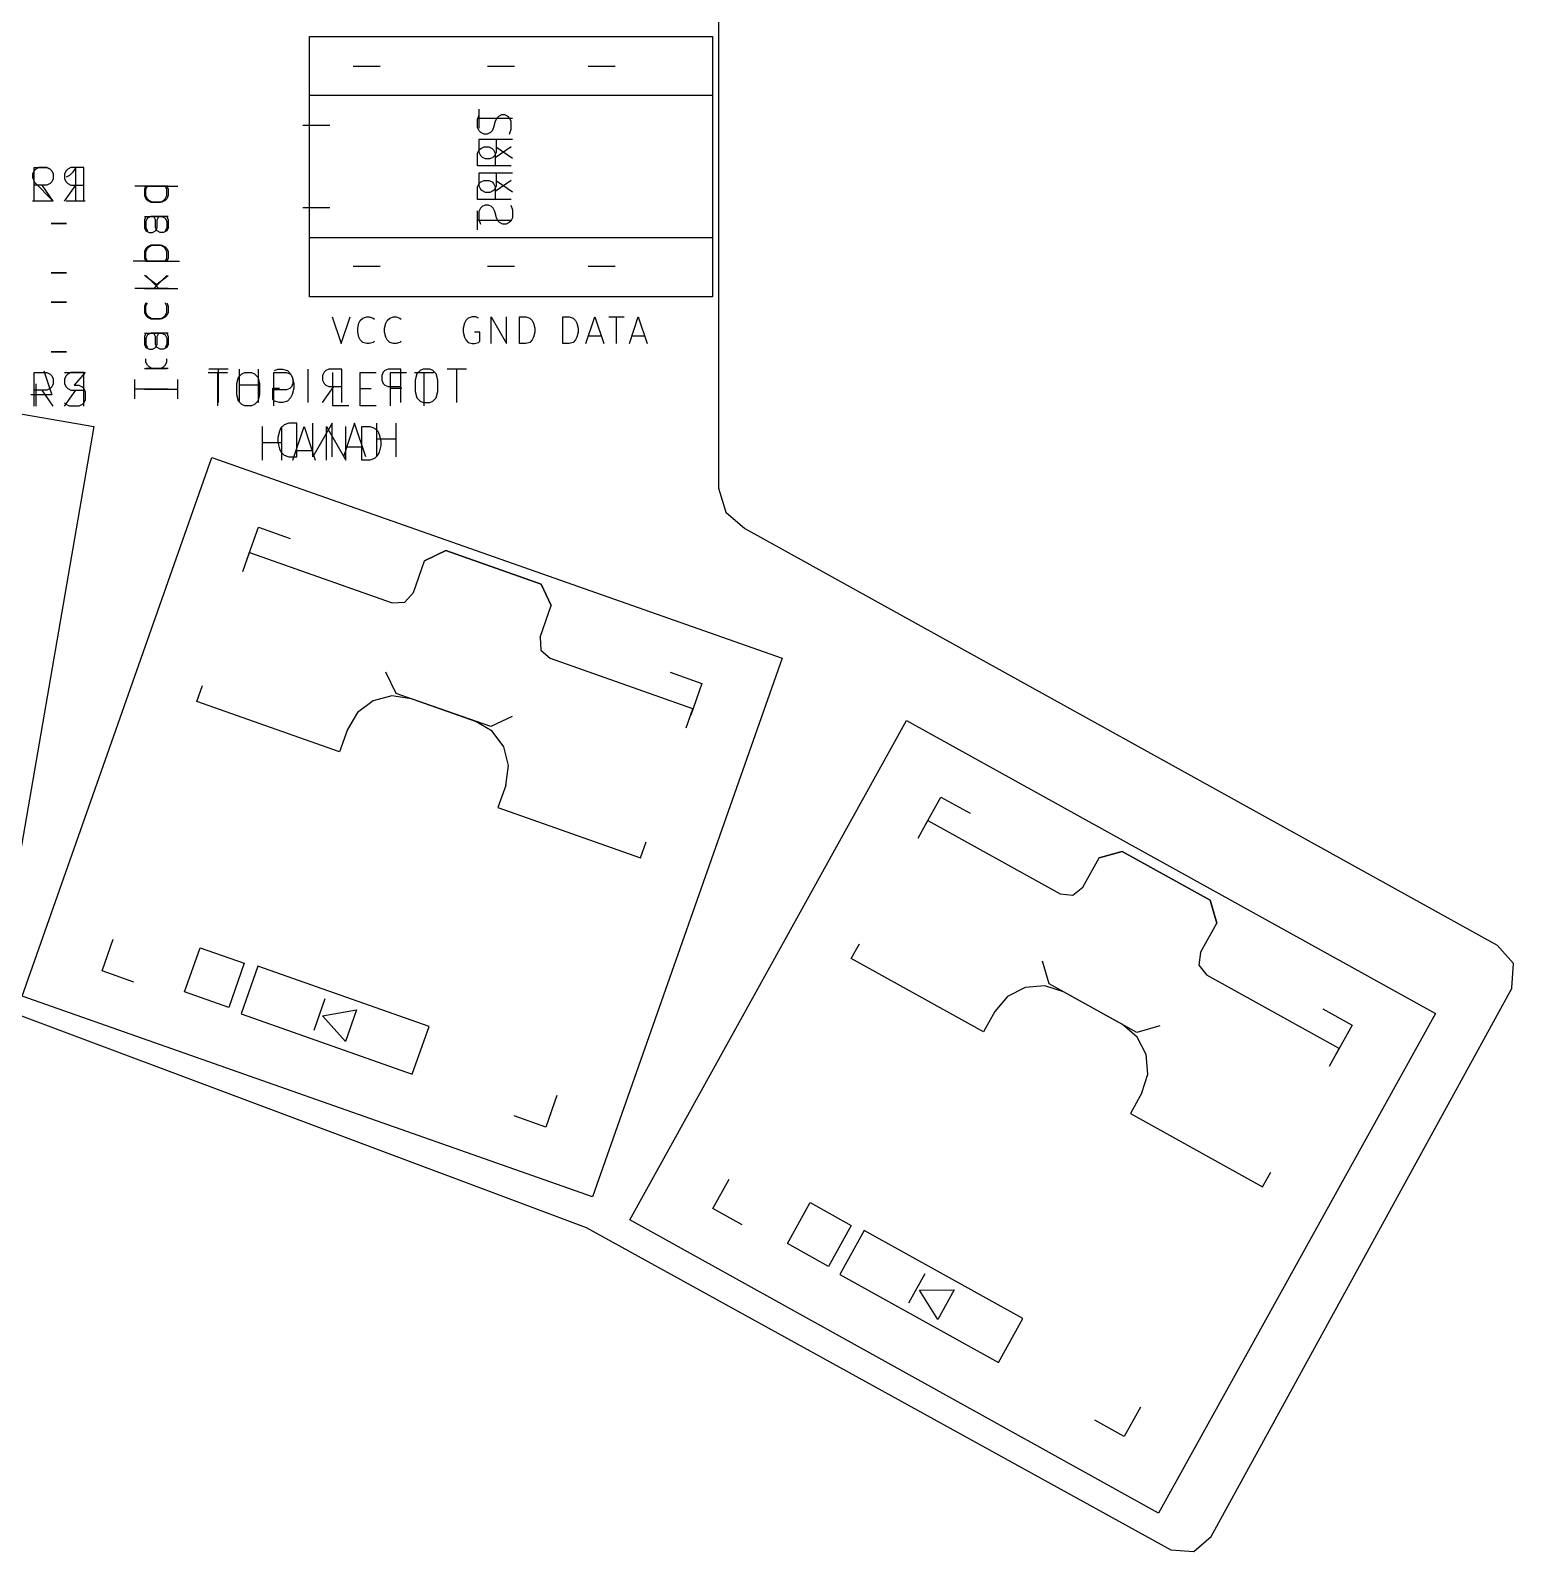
# Model space of a CAD drawing. Extents: x 10 to 287, y 10 to 200.
# Drawn here: x 167.65 to 211.8, y 62.96 to 108.23 of the extents above; entities that cross this region are included whole.
import ezdxf

# ---------------------------------------------------------------- set-up
doc = ezdxf.new("R2010")
doc.units = 0

msp = doc.modelspace()

# ---------------------------------------------------------------- linework, layer by layer
at = {"layer": 'Layer 1'}
for p, q in [((188.12, 155.707), (188.134, 94.612)), ((175.96, 108.057), (187.96, 108.057)), ((175.96, 102.057), (175.96, 108.057)), ((187.96, 108.057), (187.96, 102.057)), ((178.06, 107.157), (177.26, 107.157)), ((182.06, 107.157), (181.26, 107.157)), ((185.06, 107.157), (184.26, 107.157)), ((175.96, 106.307), (187.96, 106.307)), ((175.96, 100.307), (175.96, 106.307)), ((187.96, 106.307), (187.96, 100.307)), ((180.965, 105.581), (181.012, 105.724)), ((180.965, 105.343), (180.965, 105.581)), ((181.001, 105.894), (181.001, 105.323)), ((182.001, 105.609), (181.001, 105.609)), ((181.489, 105.533), (181.441, 105.343)), ((181.536, 105.628), (181.489, 105.533)), ((181.584, 105.676), (181.536, 105.628)), ((181.679, 105.724), (181.584, 105.676)), ((181.774, 105.724), (181.679, 105.724)), ((181.87, 105.676), (181.774, 105.724)), ((181.917, 105.628), (181.87, 105.676)), ((181.965, 105.533), (181.917, 105.628)), ((181.965, 105.295), (181.965, 105.533)), ((176.56, 105.407), (175.76, 105.407)), ((181.012, 105.248), (180.965, 105.343)), ((181.06, 105.2), (181.012, 105.248)), ((181.155, 105.152), (181.06, 105.2)), ((181.25, 105.152), (181.155, 105.152)), ((181.346, 105.2), (181.25, 105.152)), ((181.393, 105.248), (181.346, 105.2)), ((181.441, 105.343), (181.393, 105.248)), ((181.917, 105.152), (181.965, 105.295)), ((180.965, 104.581), (181.012, 104.676)), ((182.001, 104.99), (181.001, 104.99)), ((181.001, 104.99), (181.001, 104.609)), ((181.001, 104.609), (181.049, 104.514)), ((181.012, 104.676), (181.06, 104.724)), ((181.06, 104.724), (181.155, 104.771)), ((181.155, 104.771), (181.298, 104.771)), ((181.298, 104.771), (181.393, 104.724)), ((181.393, 104.724), (181.441, 104.676)), ((181.441, 104.676), (181.489, 104.581)), ((181.477, 104.514), (181.525, 104.609)), ((181.965, 104.771), (181.489, 104.438)), ((181.525, 104.609), (181.525, 104.99)), ((182.001, 104.418), (181.525, 104.752)), ((167.762, 103.153), (167.762, 104.153)), ((167.762, 104.153), (168.143, 104.153)), ((167.905, 104.153), (167.81, 104.105)), ((168.143, 104.153), (167.905, 104.153)), ((168.238, 104.105), (168.143, 104.153)), ((168.143, 104.153), (168.238, 104.105)), ((168.857, 104.153), (168.762, 104.105)), ((169.238, 104.153), (168.857, 104.153)), ((169, 104.153), (168.905, 104.01)), ((169, 103.153), (169, 104.153)), ((169.238, 103.153), (169.238, 104.153)), ((180.965, 104.2), (180.965, 104.581)), ((181.965, 104.2), (180.965, 104.2)), ((181.049, 104.514), (181.097, 104.466)), ((181.097, 104.466), (181.192, 104.418)), ((181.192, 104.418), (181.335, 104.418)), ((181.335, 104.418), (181.43, 104.466)), ((181.43, 104.466), (181.477, 104.514)), ((181.489, 104.581), (181.489, 104.2)), ((167.762, 104.058), (167.714, 103.962)), ((167.714, 103.962), (167.714, 103.867)), ((167.714, 103.867), (167.762, 103.724)), ((167.81, 104.105), (167.762, 104.058)), ((167.762, 103.724), (168.333, 103.153)), ((168.286, 104.058), (168.238, 104.105)), ((168.238, 104.105), (168.286, 104.058)), ((168.286, 103.724), (168.238, 103.677)), ((168.286, 104.058), (168.333, 103.962)), ((168.333, 103.819), (168.286, 103.724)), ((168.333, 103.962), (168.333, 103.819)), ((168.714, 104.058), (168.667, 103.962)), ((168.667, 103.962), (168.667, 103.819)), ((168.667, 103.819), (168.714, 103.724)), ((168.762, 104.105), (168.714, 104.058)), ((168.81, 103.915), (168.714, 103.867)), ((168.714, 103.724), (168.762, 103.677)), ((168.905, 104.01), (168.81, 103.915)), ((182.001, 103.99), (181.001, 103.99)), ((181.001, 103.99), (181.001, 103.609)), ((181.012, 103.676), (181.06, 103.724)), ((181.06, 103.724), (181.155, 103.771)), ((181.155, 103.771), (181.298, 103.771)), ((181.298, 103.771), (181.393, 103.724)), ((181.393, 103.724), (181.441, 103.676)), ((181.965, 103.771), (181.489, 103.438)), ((181.525, 103.609), (181.525, 103.99)), ((182.001, 103.418), (181.525, 103.752)), ((168.143, 103.629), (167.762, 103.629)), ((168.333, 103.153), (168, 103.629)), ((168.238, 103.677), (168.143, 103.629)), ((168.667, 103.153), (169, 103.629)), ((168.762, 103.677), (168.857, 103.629)), ((168.857, 103.629), (169.238, 103.629)), ((171.756, 103.602), (170.756, 103.602)), ((171.044, 103.602), (172.044, 103.602)), ((171.091, 103.602), (171.044, 103.507)), ((171.044, 103.507), (171.044, 103.317)), ((171.044, 103.317), (171.091, 103.221)), ((171.09, 103.507), (171.137, 103.602)), ((171.09, 103.317), (171.09, 103.507)), ((171.137, 103.221), (171.09, 103.317)), ((171.71, 103.507), (171.663, 103.602)), ((171.663, 103.221), (171.71, 103.317)), ((171.709, 103.602), (171.756, 103.507)), ((171.756, 103.317), (171.709, 103.221)), ((171.71, 103.317), (171.71, 103.507)), ((171.756, 103.507), (171.756, 103.317)), ((180.965, 103.581), (181.012, 103.676)), ((180.965, 103.2), (180.965, 103.581)), ((181.001, 103.609), (181.049, 103.514)), ((181.049, 103.514), (181.097, 103.466)), ((181.097, 103.466), (181.192, 103.418)), ((181.192, 103.418), (181.335, 103.418)), ((181.335, 103.418), (181.43, 103.466)), ((181.43, 103.466), (181.477, 103.514)), ((181.441, 103.676), (181.489, 103.581)), ((181.477, 103.514), (181.525, 103.609)), ((181.489, 103.581), (181.489, 103.2)), ((168.333, 103.153), (167.714, 103.153)), ((169.286, 103.153), (168.714, 103.153)), ((171.091, 103.221), (171.139, 103.174)), ((171.185, 103.174), (171.137, 103.221)), ((171.139, 103.174), (171.234, 103.126)), ((171.28, 103.126), (171.185, 103.174)), ((171.234, 103.126), (171.52, 103.126)), ((171.566, 103.126), (171.28, 103.126)), ((171.52, 103.126), (171.615, 103.174)), ((171.661, 103.174), (171.566, 103.126)), ((171.615, 103.174), (171.663, 103.221)), ((171.709, 103.221), (171.661, 103.174)), ((176.56, 102.957), (175.76, 102.957)), ((181.965, 103.2), (180.965, 103.2)), ((180.965, 102.295), (180.965, 102.867)), ((181.049, 102.942), (181.001, 102.847)), ((181.001, 102.847), (181.001, 102.609)), ((181.097, 102.99), (181.049, 102.942)), ((181.192, 103.037), (181.097, 102.99)), ((181.287, 103.037), (181.192, 103.037)), ((181.382, 102.99), (181.287, 103.037)), ((181.43, 102.942), (181.382, 102.99)), ((181.477, 102.847), (181.43, 102.942)), ((181.525, 102.656), (181.477, 102.847)), ((181.954, 103.037), (182.001, 102.894)), ((182.001, 102.894), (182.001, 102.656)), ((168.273, 102.492), (168.727, 102.492)), ((168.727, 102.492), (168.273, 102.492)), ((171.044, 102.698), (171.567, 102.698)), ((171.091, 102.698), (171.044, 102.602)), ((171.044, 102.602), (171.044, 102.364)), ((171.044, 102.364), (171.091, 102.269)), ((171.137, 102.65), (171.09, 102.555)), ((171.09, 102.555), (171.09, 102.364)), ((171.09, 102.364), (171.137, 102.269)), ((171.233, 102.698), (171.137, 102.65)), ((171.756, 102.698), (171.233, 102.698)), ((171.375, 102.602), (171.328, 102.698)), ((171.375, 102.364), (171.375, 102.602)), ((171.423, 102.269), (171.375, 102.364)), ((171.377, 102.269), (171.425, 102.364)), ((171.425, 102.602), (171.472, 102.698)), ((171.425, 102.364), (171.425, 102.602)), ((171.567, 102.698), (171.663, 102.65)), ((171.663, 102.65), (171.71, 102.555)), ((171.71, 102.364), (171.663, 102.269)), ((171.709, 102.698), (171.756, 102.602)), ((171.756, 102.364), (171.709, 102.269)), ((171.71, 102.555), (171.71, 102.364)), ((171.756, 102.602), (171.756, 102.364)), ((181.965, 102.581), (180.965, 102.581)), ((181.001, 102.609), (181.049, 102.466)), ((181.573, 102.561), (181.525, 102.656)), ((181.62, 102.514), (181.573, 102.561)), ((181.716, 102.466), (181.62, 102.514)), ((181.811, 102.466), (181.716, 102.466)), ((181.906, 102.514), (181.811, 102.466)), ((181.954, 102.561), (181.906, 102.514)), ((182.001, 102.656), (181.954, 102.561)), ((171.091, 102.269), (171.186, 102.221)), ((171.186, 102.221), (171.282, 102.221)), ((171.282, 102.221), (171.377, 102.269)), ((171.518, 102.221), (171.423, 102.269)), ((171.613, 102.221), (171.518, 102.221)), ((171.709, 102.269), (171.613, 102.221)), ((187.96, 102.057), (175.96, 102.057)), ((171.091, 101.745), (171.044, 101.65)), ((171.044, 101.65), (171.044, 101.459)), ((171.044, 101.459), (171.091, 101.364)), ((171.09, 101.65), (171.137, 101.745)), ((171.09, 101.459), (171.09, 101.65)), ((171.137, 101.364), (171.09, 101.459)), ((171.139, 101.793), (171.091, 101.745)), ((171.137, 101.745), (171.185, 101.793)), ((171.234, 101.84), (171.139, 101.793)), ((171.185, 101.793), (171.28, 101.84)), ((171.52, 101.84), (171.234, 101.84)), ((171.28, 101.84), (171.566, 101.84)), ((171.615, 101.793), (171.52, 101.84)), ((171.566, 101.84), (171.661, 101.793)), ((171.663, 101.745), (171.615, 101.793)), ((171.661, 101.793), (171.709, 101.745)), ((171.71, 101.65), (171.663, 101.745)), ((171.663, 101.364), (171.71, 101.459)), ((171.709, 101.745), (171.756, 101.65)), ((171.756, 101.459), (171.709, 101.364)), ((171.71, 101.459), (171.71, 101.65)), ((171.756, 101.65), (171.756, 101.459)), ((168.273, 101.022), (168.727, 101.022)), ((168.727, 101.022), (168.273, 101.022)), ((171.71, 101.364), (170.71, 101.364)), ((171.09, 101.364), (172.09, 101.364)), ((178.06, 101.207), (177.26, 101.207)), ((182.06, 101.207), (181.26, 101.207)), ((185.06, 101.207), (184.26, 101.207)), ((171.756, 100.555), (170.756, 100.555)), ((171.425, 100.65), (171.044, 100.936)), ((171.044, 100.555), (172.044, 100.555)), ((171.09, 100.936), (171.471, 100.555)), ((171.71, 100.936), (171.329, 100.555)), ((171.375, 100.65), (171.756, 100.936)), ((168.273, 100.142), (168.727, 100.142)), ((168.727, 100.142), (168.273, 100.142)), ((171.091, 100.126), (171.044, 100.031)), ((171.09, 100.031), (171.137, 100.126)), ((171.71, 100.031), (171.663, 100.126)), ((171.709, 100.126), (171.756, 100.031)), ((187.96, 100.307), (175.96, 100.307)), ((171.044, 100.031), (171.044, 99.8403)), ((171.044, 99.8403), (171.091, 99.7451)), ((171.09, 99.8403), (171.09, 100.031)), ((171.137, 99.7451), (171.09, 99.8403)), ((171.091, 99.7451), (171.139, 99.6975)), ((171.185, 99.6975), (171.137, 99.7451)), ((171.139, 99.6975), (171.234, 99.6499)), ((171.28, 99.6499), (171.185, 99.6975)), ((171.234, 99.6499), (171.52, 99.6499)), ((171.566, 99.6499), (171.28, 99.6499)), ((171.52, 99.6499), (171.615, 99.6975)), ((171.661, 99.6975), (171.566, 99.6499)), ((171.615, 99.6975), (171.663, 99.7451)), ((171.709, 99.7451), (171.661, 99.6975)), ((171.663, 99.7451), (171.71, 99.8403)), ((171.756, 99.8403), (171.709, 99.7451)), ((171.71, 99.8403), (171.71, 100.031)), ((171.756, 100.031), (171.756, 99.8403)), ((176.633, 99.7127), (176.9, 98.9127)), ((176.9, 98.9127), (177.167, 99.7127)), ((177.471, 99.5984), (177.548, 99.6746)), ((177.548, 99.6746), (177.662, 99.7127)), ((177.662, 99.7127), (177.738, 99.7127)), ((177.738, 99.7127), (177.852, 99.6746)), ((177.852, 99.6746), (177.891, 99.6365)), ((178.271, 99.5984), (178.348, 99.6746)), ((178.348, 99.6746), (178.462, 99.7127)), ((178.462, 99.7127), (178.538, 99.7127)), ((178.538, 99.7127), (178.652, 99.6746)), ((178.652, 99.6746), (178.69, 99.6365)), ((180.686, 99.6746), (180.609, 99.5984)), ((180.8, 99.7127), (180.686, 99.6746)), ((180.914, 99.7127), (180.8, 99.7127)), ((180.99, 99.6746), (180.914, 99.7127)), ((181.371, 98.9127), (181.371, 99.7127)), ((181.371, 99.7127), (181.829, 98.9127)), ((181.829, 98.9127), (181.829, 99.7127)), ((182.209, 98.9127), (182.209, 99.7127)), ((182.209, 99.7127), (182.4, 99.7127)), ((182.4, 99.7127), (182.514, 99.6746)), ((182.514, 99.6746), (182.59, 99.5984)), ((183.5, 98.9127), (183.5, 99.7127)), ((183.5, 99.7127), (183.69, 99.7127)), ((183.69, 99.7127), (183.805, 99.6746)), ((183.805, 99.6746), (183.881, 99.5984)), ((184.186, 98.9127), (184.452, 99.7127)), ((184.452, 99.7127), (184.719, 98.9127)), ((184.871, 99.7127), (185.329, 99.7127)), ((185.1, 98.9127), (185.1, 99.7127)), ((185.481, 98.9127), (185.748, 99.7127)), ((185.748, 99.7127), (186.014, 98.9127)), ((151.798, 99.5135), (169.535, 96.4497)), ((171.044, 99.2213), (171.567, 99.2213)), ((171.091, 99.2213), (171.044, 99.126)), ((171.137, 99.1737), (171.09, 99.0784)), ((171.233, 99.2213), (171.137, 99.1737)), ((171.756, 99.2213), (171.233, 99.2213)), ((171.375, 99.126), (171.328, 99.2213)), ((171.425, 99.126), (171.472, 99.2213)), ((171.567, 99.2213), (171.663, 99.1737)), ((171.663, 99.1737), (171.71, 99.0784)), ((171.709, 99.2213), (171.756, 99.126)), ((177.395, 99.3698), (177.433, 99.5222)), ((177.395, 99.2556), (177.395, 99.3698)), ((177.433, 99.1032), (177.395, 99.2556)), ((177.433, 99.5222), (177.471, 99.5984)), ((178.195, 99.3698), (178.233, 99.5222)), ((178.195, 99.2556), (178.195, 99.3698)), ((178.233, 99.1032), (178.195, 99.2556)), ((178.233, 99.5222), (178.271, 99.5984)), ((180.571, 99.5222), (180.533, 99.3698)), ((180.533, 99.3698), (180.533, 99.2556)), ((180.533, 99.2556), (180.571, 99.1032)), ((180.609, 99.5984), (180.571, 99.5222)), ((181.029, 99.2556), (180.876, 99.2556)), ((181.029, 98.9889), (181.029, 99.2556)), ((182.59, 99.5984), (182.629, 99.5222)), ((182.629, 99.5222), (182.667, 99.3698)), ((182.667, 99.2556), (182.629, 99.1032)), ((182.667, 99.3698), (182.667, 99.2556)), ((183.881, 99.5984), (183.919, 99.5222)), ((183.919, 99.5222), (183.957, 99.3698)), ((183.957, 99.2556), (183.919, 99.1032)), ((183.957, 99.3698), (183.957, 99.2556)), ((171.044, 99.126), (171.044, 98.888)), ((171.044, 98.888), (171.091, 98.7927)), ((171.09, 99.0784), (171.09, 98.888)), ((171.09, 98.888), (171.137, 98.7927)), ((171.091, 98.7927), (171.186, 98.7451)), ((171.186, 98.7451), (171.282, 98.7451)), ((171.282, 98.7451), (171.377, 98.7927)), ((171.375, 98.888), (171.375, 99.126)), ((171.423, 98.7927), (171.375, 98.888)), ((171.377, 98.7927), (171.425, 98.888)), ((171.518, 98.7451), (171.423, 98.7927)), ((171.425, 98.888), (171.425, 99.126)), ((171.613, 98.7451), (171.518, 98.7451)), ((171.709, 98.7927), (171.613, 98.7451)), ((171.71, 98.888), (171.663, 98.7927)), ((171.756, 98.888), (171.709, 98.7927)), ((171.71, 99.0784), (171.71, 98.888)), ((171.756, 99.126), (171.756, 98.888)), ((177.471, 99.027), (177.433, 99.1032)), ((177.548, 98.9508), (177.471, 99.027)), ((177.662, 98.9127), (177.548, 98.9508)), ((177.738, 98.9127), (177.662, 98.9127)), ((177.852, 98.9508), (177.738, 98.9127)), ((177.891, 98.9889), (177.852, 98.9508)), ((178.271, 99.027), (178.233, 99.1032)), ((178.348, 98.9508), (178.271, 99.027)), ((178.462, 98.9127), (178.348, 98.9508)), ((178.538, 98.9127), (178.462, 98.9127)), ((178.652, 98.9508), (178.538, 98.9127)), ((178.69, 98.9889), (178.652, 98.9508)), ((180.571, 99.1032), (180.609, 99.027)), ((180.609, 99.027), (180.686, 98.9508)), ((180.686, 98.9508), (180.8, 98.9127)), ((180.8, 98.9127), (180.876, 98.9127)), ((180.876, 98.9127), (180.99, 98.9508)), ((180.99, 98.9508), (181.029, 98.9889)), ((182.4, 98.9127), (182.209, 98.9127)), ((182.514, 98.9508), (182.4, 98.9127)), ((182.59, 99.027), (182.514, 98.9508)), ((182.629, 99.1032), (182.59, 99.027)), ((183.69, 98.9127), (183.5, 98.9127)), ((183.805, 98.9508), (183.69, 98.9127)), ((183.881, 99.027), (183.805, 98.9508)), ((183.919, 99.1032), (183.881, 99.027)), ((184.262, 99.1413), (184.643, 99.1413)), ((185.557, 99.1413), (185.938, 99.1413)), ((168.273, 98.672), (168.727, 98.672)), ((168.727, 98.672), (168.273, 98.672)), ((171.09, 98.3641), (171.09, 98.4594)), ((171.137, 98.2689), (171.09, 98.3641)), ((171.185, 98.2213), (171.137, 98.2689)), ((171.615, 98.2213), (171.663, 98.2689)), ((171.663, 98.2689), (171.71, 98.3641)), ((171.71, 98.3641), (171.71, 98.4594)), ((167.762, 97.0527), (167.762, 98.0527)), ((167.762, 98.0527), (168.143, 98.0527)), ((168.048, 98.1003), (168.286, 97.386)), ((168.143, 98.0527), (168.238, 98.0051)), ((168.238, 98.0051), (168.286, 97.9575)), ((168.286, 97.9575), (168.333, 97.8622)), ((168.333, 97.8622), (168.333, 97.7194)), ((168.667, 98.0527), (169.286, 98.0527)), ((168.714, 97.9575), (168.667, 97.8622)), ((168.667, 97.8622), (168.667, 97.7194)), ((168.762, 98.0051), (168.714, 97.9575)), ((168.857, 98.0527), (168.762, 98.0051)), ((169.238, 98.0527), (168.857, 98.0527)), ((169.286, 98.0527), (168.952, 97.6717)), ((169.238, 97.0527), (169.238, 98.0527)), ((170.756, 97.2689), (170.756, 97.8403)), ((171.044, 98.1737), (171.71, 98.1737)), ((171.756, 98.1737), (171.09, 98.1737)), ((171.28, 98.1737), (171.185, 98.2213)), ((171.52, 98.1737), (171.615, 98.2213)), ((172.044, 97.2689), (172.044, 97.8403)), ((172.943, 98.0572), (173.514, 98.0572)), ((173.538, 98.1572), (172.967, 98.1572)), ((173.229, 97.0572), (173.229, 98.0572)), ((173.252, 97.1572), (173.252, 98.1572)), ((173.8, 97.7238), (173.848, 97.9143)), ((173.848, 97.9143), (173.943, 98.0095)), ((173.871, 97.1572), (173.871, 98.1572)), ((173.943, 98.0095), (174.038, 98.0572)), ((174.038, 98.0572), (174.229, 98.0572)), ((174.229, 98.0572), (174.324, 98.0095)), ((174.324, 98.0095), (174.419, 97.9143)), ((174.419, 97.9143), (174.467, 97.7238)), ((174.443, 97.1572), (174.443, 98.1572)), ((174.895, 97.0572), (174.895, 98.0572)), ((174.895, 98.0572), (175.276, 98.0572)), ((174.919, 98.1095), (175.014, 98.1572)), ((175.014, 98.1572), (175.157, 98.1572)), ((175.157, 98.1572), (175.3, 98.1095)), ((175.276, 98.0572), (175.371, 98.0095)), ((175.3, 98.1095), (175.395, 98.0143)), ((175.371, 98.0095), (175.419, 97.9619)), ((175.395, 98.0143), (175.443, 97.9191)), ((175.419, 97.9619), (175.467, 97.8667)), ((175.443, 97.9191), (175.49, 97.7286)), ((175.467, 97.8667), (175.467, 97.7238)), ((175.919, 97.1572), (175.919, 98.1572)), ((176.395, 98.0619), (176.348, 97.9667)), ((176.348, 97.9667), (176.348, 97.8238)), ((176.348, 97.8238), (176.395, 97.7286)), ((176.443, 98.1095), (176.395, 98.0619)), ((176.538, 98.1572), (176.443, 98.1095)), ((176.919, 98.1572), (176.538, 98.1572)), ((176.657, 97.0572), (176.657, 98.0572)), ((176.919, 97.1572), (176.919, 98.1572)), ((177.467, 97.0572), (177.467, 98.0572)), ((177.467, 98.0572), (177.943, 98.0572)), ((178.157, 98.0619), (178.109, 97.9667)), ((178.109, 97.9667), (178.109, 97.8238)), ((178.109, 97.8238), (178.157, 97.7286)), ((178.205, 98.1095), (178.157, 98.0619)), ((178.3, 98.1572), (178.205, 98.1095)), ((178.681, 98.1572), (178.3, 98.1572)), ((178.371, 97.0572), (178.371, 98.0572)), ((178.371, 98.0572), (178.848, 98.0572)), ((178.681, 97.1572), (178.681, 98.1572)), ((179.086, 98.0572), (179.657, 98.0572)), ((179.157, 98.0143), (179.109, 97.8238)), ((179.109, 97.8238), (179.109, 97.4905)), ((179.252, 98.1095), (179.157, 98.0143)), ((179.348, 98.1572), (179.252, 98.1095)), ((179.538, 98.1572), (179.348, 98.1572)), ((179.371, 97.0572), (179.371, 98.0572)), ((179.633, 98.1095), (179.538, 98.1572)), ((179.729, 98.0143), (179.633, 98.1095)), ((179.776, 97.8238), (179.729, 98.0143)), ((179.776, 97.4905), (179.776, 97.8238)), ((180.633, 98.1572), (180.062, 98.1572)), ((180.348, 97.1572), (180.348, 98.1572)), ((168.286, 97.386), (167.667, 97.386)), ((168.143, 97.5289), (167.762, 97.5289)), ((167.81, 97.7194), (167.81, 97.0527)), ((168.333, 97.0527), (168, 97.5289)), ((168.238, 97.5765), (168.143, 97.5289)), ((168.286, 97.6241), (168.238, 97.5765)), ((168.333, 97.7194), (168.286, 97.6241)), ((168.667, 97.7194), (168.714, 97.6241)), ((168.667, 97.0527), (169, 97.5289)), ((168.714, 97.6241), (168.762, 97.5765)), ((168.762, 97.5765), (168.857, 97.5289)), ((168.857, 97.5289), (169.238, 97.5289)), ((168.952, 97.6717), (169.095, 97.6717)), ((169.095, 97.6717), (169.19, 97.6241)), ((169.19, 97.6241), (169.238, 97.5765)), ((169.238, 97.5765), (169.286, 97.4813)), ((169.286, 97.4813), (169.286, 97.2432)), ((171.756, 97.5546), (170.756, 97.5546)), ((171.044, 97.5546), (172.044, 97.5546)), ((173.8, 97.3905), (173.8, 97.7238)), ((173.848, 97.2), (173.8, 97.3905)), ((174.443, 97.681), (173.871, 97.681)), ((174.467, 97.3905), (174.419, 97.2)), ((174.467, 97.7238), (174.467, 97.3905)), ((174.871, 97.2524), (174.871, 97.5857)), ((174.871, 97.5857), (175.062, 97.5857)), ((175.276, 97.5333), (174.895, 97.5333)), ((175.371, 97.581), (175.276, 97.5333)), ((175.419, 97.6286), (175.371, 97.581)), ((175.443, 97.3952), (175.395, 97.3)), ((175.467, 97.7238), (175.419, 97.6286)), ((175.49, 97.5857), (175.443, 97.3952)), ((175.49, 97.7286), (175.49, 97.5857)), ((176.348, 97.1572), (176.681, 97.6333)), ((176.395, 97.7286), (176.443, 97.681)), ((176.443, 97.681), (176.538, 97.6333)), ((176.538, 97.6333), (176.919, 97.6333)), ((177.467, 97.581), (177.8, 97.581)), ((178.157, 97.7286), (178.205, 97.681)), ((178.205, 97.681), (178.3, 97.6333)), ((178.3, 97.6333), (178.681, 97.6333)), ((178.705, 97.581), (178.371, 97.581)), ((179.109, 97.4905), (179.157, 97.3)), ((179.729, 97.3), (179.776, 97.4905)), ((168.714, 97.1003), (168.667, 97.1479)), ((168.81, 97.0527), (168.714, 97.1003)), ((169.095, 97.0527), (168.81, 97.0527)), ((169.19, 97.1003), (169.095, 97.0527)), ((169.238, 97.1479), (169.19, 97.1003)), ((169.286, 97.2432), (169.238, 97.1479)), ((173.943, 97.1048), (173.848, 97.2)), ((174.038, 97.0572), (173.943, 97.1048)), ((174.229, 97.0572), (174.038, 97.0572)), ((174.324, 97.1048), (174.229, 97.0572)), ((174.419, 97.2), (174.324, 97.1048)), ((174.919, 97.2048), (174.871, 97.2524)), ((175.062, 97.1572), (174.919, 97.2048)), ((175.157, 97.1572), (175.062, 97.1572)), ((175.3, 97.2048), (175.157, 97.1572)), ((175.395, 97.3), (175.3, 97.2048)), ((177.133, 97.0572), (176.657, 97.0572)), ((177.943, 97.0572), (177.467, 97.0572)), ((179.157, 97.3), (179.252, 97.2048)), ((179.252, 97.2048), (179.348, 97.1572)), ((179.348, 97.1572), (179.538, 97.1572)), ((179.538, 97.1572), (179.633, 97.2048)), ((179.633, 97.2048), (179.729, 97.3)), ((169.535, 96.4497), (166.642, 79.6977)), ((174.562, 95.4472), (174.562, 96.4472)), ((175.205, 96.4996), (175.109, 96.4044)), ((175.133, 95.4472), (175.133, 96.4472)), ((175.348, 96.5472), (175.205, 96.4996)), ((175.586, 96.5472), (175.348, 96.5472)), ((175.467, 95.4472), (175.8, 96.4472)), ((175.586, 95.5472), (175.586, 96.5472)), ((175.8, 96.4472), (176.133, 95.4472)), ((176.633, 96.5472), (176.062, 95.5472)), ((176.062, 95.5472), (176.062, 96.5472)), ((176.467, 95.4472), (176.467, 96.4472)), ((176.467, 96.4472), (177.038, 95.4472)), ((176.633, 95.5472), (176.633, 96.5472)), ((177.3, 96.5472), (176.967, 95.5472)), ((177.038, 95.4472), (177.038, 96.4472)), ((177.633, 95.5472), (177.3, 96.5472)), ((177.514, 95.4472), (177.514, 96.4472)), ((177.514, 96.4472), (177.752, 96.4472)), ((177.752, 96.4472), (177.895, 96.3996)), ((177.967, 95.5472), (177.967, 96.5472)), ((178.538, 95.5472), (178.538, 96.5472)), ((175.062, 96.3091), (175.014, 96.1186)), ((175.014, 96.1186), (175.014, 95.9758)), ((175.109, 96.4044), (175.062, 96.3091)), ((177.895, 96.3996), (177.99, 96.3044)), ((178.538, 96.071), (177.967, 96.071)), ((177.99, 96.3044), (178.038, 96.2091)), ((178.038, 96.2091), (178.086, 96.0186)), ((178.086, 96.0186), (178.086, 95.8758)), ((174.562, 95.971), (175.133, 95.971)), ((175.014, 95.9758), (175.062, 95.7853)), ((175.062, 95.7853), (175.109, 95.6901)), ((175.109, 95.6901), (175.205, 95.5948)), ((175.205, 95.5948), (175.348, 95.5472)), ((175.348, 95.5472), (175.586, 95.5472)), ((175.562, 95.7329), (176.038, 95.7329)), ((177.538, 95.8329), (177.062, 95.8329)), ((177.99, 95.5901), (177.895, 95.4948)), ((178.038, 95.6853), (177.99, 95.5901)), ((178.086, 95.8758), (178.038, 95.6853)), ((167.402, 79.4925), (173.049, 95.5273)), ((173.049, 95.5273), (190.027, 89.5484)), ((177.752, 95.4472), (177.514, 95.4472)), ((177.895, 95.4948), (177.752, 95.4472)), ((188.132, 94.6119), (188.35717, 93.89903)), ((188.35717, 93.89903), (188.92, 93.407)), ((174.105, 92.5049), (174.437, 93.4481)), ((174.105, 92.5049), (174.437, 93.4481)), ((174.437, 93.4481), (175.38, 93.116)), ((174.437, 93.4481), (175.38, 93.116)), ((188.92, 93.407), (211.32, 81.007)), ((173.972, 92.1276), (174.171, 92.6936)), ((174.171, 92.6936), (178.416, 91.1988)), ((179.053, 91.5044), (179.386, 92.4476)), ((179.386, 92.4476), (180.023, 92.7531)), ((180.023, 92.7531), (179.386, 92.4476)), ((180.023, 92.7531), (182.853, 91.7566)), ((182.853, 91.7566), (180.023, 92.7531)), ((178.79772, 91.21983), (179.053, 91.5044)), ((182.853, 91.7566), (183.158, 91.1189)), ((183.158, 91.1189), (182.853, 91.7566)), ((178.416, 91.1988), (178.79772, 91.21983)), ((182.826, 90.1757), (183.158, 91.1189)), ((182.826, 90.1757), (182.84687, 89.79345)), ((182.84687, 89.79345), (183.132, 89.538)), ((187.376, 88.0433), (183.132, 89.538)), ((190.027, 89.5484), (184.38, 73.5136)), ((178.223, 89.1463), (178.529, 88.5086)), ((186.699, 89.13), (187.642, 88.7979)), ((186.699, 89.13), (187.642, 88.7979)), ((187.642, 88.7979), (187.31, 87.8547)), ((187.642, 88.7979), (187.31, 87.8547)), ((172.61, 88.2604), (172.776, 88.732)), ((178.41015, 88.42523), (177.85367, 88.28038)), ((179, 88.3425), (178.41015, 88.42523)), ((178.529, 88.5086), (180.887, 87.6782)), ((181.358, 87.5121), (179, 88.3425)), ((176.855, 86.7657), (172.61, 88.2604)), ((177.39211, 87.93744), (177.087, 87.4259)), ((177.85367, 88.28038), (177.39211, 87.93744)), ((187.177, 87.4774), (187.376, 88.0433)), ((177.087, 87.4259), (176.855, 86.7657)), ((181.39839, 87.37295), (180.887, 87.6782)), ((181.996, 87.8177), (181.358, 87.5121)), ((185.492, 72.8299), (193.734, 87.6984)), ((193.734, 87.6984), (209.477, 78.9718)), ((181.74115, 86.91133), (181.39839, 87.37295)), ((181.88584, 86.35487), (181.74115, 86.91133)), ((181.803, 85.7651), (181.88584, 86.35487)), ((181.803, 85.7651), (181.571, 85.1049)), ((194.271, 84.5423), (194.756, 85.4169)), ((194.271, 84.5423), (194.756, 85.4169)), ((194.756, 85.4169), (195.63, 84.9321)), ((194.756, 85.4169), (195.63, 84.9321)), ((181.571, 85.1049), (185.815, 83.6102)), ((194.077, 84.1924), (194.368, 84.7172)), ((194.368, 84.7172), (198.304, 82.5355)), ((185.815, 83.6102), (185.981, 84.0818)), ((199.468, 83.6051), (200.148, 83.8)), ((200.148, 83.8), (199.468, 83.6051)), ((200.148, 83.8), (202.772, 82.3455)), ((202.772, 82.3455), (200.148, 83.8)), ((198.983, 82.7304), (199.468, 83.6051)), ((198.304, 82.5355), (198.68381, 82.49252)), ((198.68381, 82.49252), (198.983, 82.7304)), ((202.772, 82.3455), (202.967, 81.6658)), ((202.967, 81.6658), (202.772, 82.3455)), ((202.482, 80.7912), (202.967, 81.6658)), ((169.787, 80.243), (170.119, 81.1862)), ((169.787, 80.243), (170.119, 81.1862)), ((172.238, 79.6145), (172.702, 80.9322)), ((172.702, 80.9322), (174.019, 80.4681)), ((192.089, 80.6065), (192.332, 81.0438)), ((196.025, 78.4248), (192.089, 80.6065)), ((202.482, 80.7912), (202.43873, 80.41096)), ((211.80455, 80.46265), (211.32, 81.007)), ((170.73, 79.9109), (169.787, 80.243)), ((170.73, 79.9109), (169.787, 80.243)), ((174.019, 80.4681), (173.555, 79.1504)), ((174.424, 80.38), (173.926, 78.9652)), ((174.424, 80.38), (173.926, 78.9652)), ((179.518, 78.5864), (174.424, 80.38)), ((179.518, 78.5864), (174.424, 80.38)), ((197.771, 80.5439), (197.966, 79.8642)), ((202.43873, 80.41096), (202.677, 80.1115)), ((211.756, 79.7355), (211.80455, 80.46265)), ((197.26284, 79.75218), (196.74226, 79.48408)), ((197.84639, 79.80054), (197.26284, 79.75218)), ((198.404, 79.6218), (197.84639, 79.80054)), ((197.966, 79.8642), (200.153, 78.6521)), ((206.613, 77.9298), (202.677, 80.1115)), ((202.8, 63.407), (211.759, 79.7341)), ((166.359, 79.2846), (184.2, 72.607)), ((184.38, 73.5136), (167.402, 79.4925)), ((173.555, 79.1504), (172.238, 79.6145)), ((176.417, 79.4135), (176.084, 78.4702)), ((176.417, 79.4135), (176.084, 78.4702)), ((196.74226, 79.48408), (196.364, 79.0371)), ((200.59, 78.4097), (198.404, 79.6218)), ((173.926, 78.9652), (179.02, 77.1715)), ((173.926, 78.9652), (179.02, 77.1715)), ((176.345, 78.9086), (177.36, 79.0813)), ((176.345, 78.9086), (177.36, 79.0813)), ((177.028, 78.1381), (176.345, 78.9086)), ((177.028, 78.1381), (176.345, 78.9086)), ((177.36, 79.0813), (177.028, 78.1381)), ((177.36, 79.0813), (177.028, 78.1381)), ((196.364, 79.0371), (196.025, 78.4248)), ((209.477, 78.9718), (201.235, 64.1033)), ((206.126, 79.1143), (207, 78.6295)), ((206.126, 79.1143), (207, 78.6295)), ((179.02, 77.1715), (179.518, 78.5864)), ((179.02, 77.1715), (179.518, 78.5864)), ((200.59976, 78.274), (200.153, 78.6521)), ((201.27, 78.6046), (200.59, 78.4097)), ((207, 78.6295), (206.516, 77.7549)), ((207, 78.6295), (206.516, 77.7549)), ((200.86782, 77.75371), (200.59976, 78.274)), ((206.322, 77.4051), (206.613, 77.9298)), ((200.91636, 77.17044), (200.86782, 77.75371)), ((200.738, 76.613), (200.91636, 77.17044)), ((183.324, 76.536), (182.992, 75.5928)), ((183.324, 76.536), (182.992, 75.5928)), ((200.738, 76.613), (200.398, 76.0008)), ((182.992, 75.5928), (182.048, 75.9249)), ((182.992, 75.5928), (182.048, 75.9249)), ((200.398, 76.0008), (204.334, 73.8191)), ((204.334, 73.8191), (204.576, 74.2564)), ((187.968, 73.1722), (188.453, 74.0468)), ((187.968, 73.1722), (188.453, 74.0468)), ((188.843, 72.6874), (187.968, 73.1722)), ((188.843, 72.6874), (187.968, 73.1722)), ((190.19, 72.1242), (190.867, 73.346)), ((190.867, 73.346), (192.089, 72.6687)), ((184.2, 72.607), (201.6, 63.007)), ((201.235, 64.1033), (185.492, 72.8299)), ((192.089, 72.6687), (191.412, 71.4469)), ((192.474, 72.5143), (191.747, 71.2023)), ((192.474, 72.5143), (191.747, 71.2023)), ((197.197, 69.8963), (192.474, 72.5143)), ((197.197, 69.8963), (192.474, 72.5143)), ((191.412, 71.4469), (190.19, 72.1242)), ((191.747, 71.2023), (196.47, 68.5844)), ((191.747, 71.2023), (196.47, 68.5844)), ((194.277, 71.229), (193.792, 70.3544)), ((194.277, 71.229), (193.792, 70.3544)), ((194.122, 70.7432), (195.152, 70.7442)), ((194.122, 70.7432), (195.152, 70.7442)), ((194.667, 69.8696), (194.122, 70.7432)), ((194.667, 69.8696), (194.122, 70.7432)), ((195.152, 70.7442), (194.667, 69.8696)), ((195.152, 70.7442), (194.667, 69.8696)), ((196.47, 68.5844), (197.197, 69.8963)), ((196.47, 68.5844), (197.197, 69.8963)), ((200.698, 67.2595), (200.213, 66.3849)), ((200.698, 67.2595), (200.213, 66.3849)), ((200.213, 66.3849), (199.338, 66.8697)), ((200.213, 66.3849), (199.338, 66.8697)), ((202.28285, 62.95846), (202.8, 63.407)), ((201.6, 63.007), (202.28285, 62.95846))]:
    msp.add_line(p, q, dxfattribs=at)

doc.saveas('drawing.dxf')
